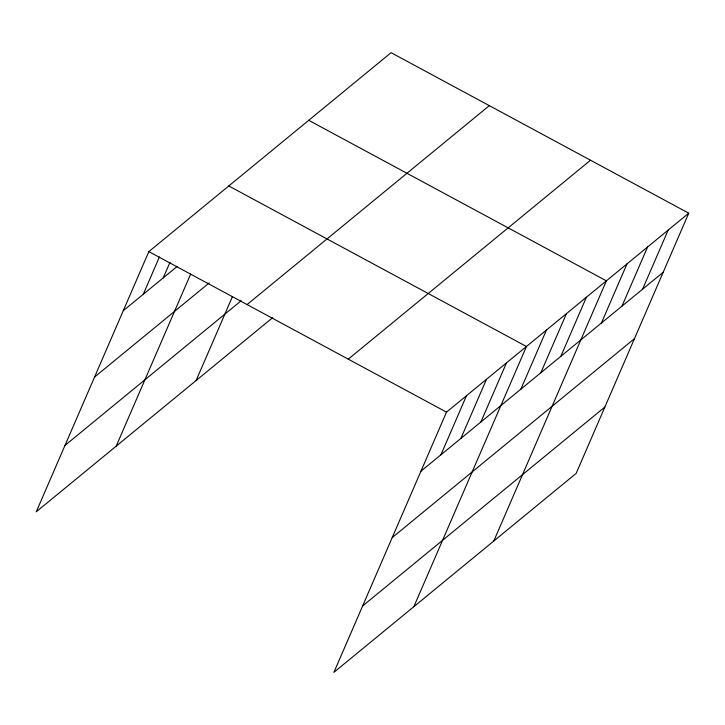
<?xml version="1.0" encoding="UTF-8"?>
<svg xmlns="http://www.w3.org/2000/svg" width="725" height="725" viewBox="0 0 725 725"><rect width="100%" height="100%" fill="white"/><g stroke="black" fill="none" stroke-linecap="round" stroke-linejoin="round"><path stroke-width="1.09" d="M688.75 213.195L446.5 412.135L333.908 672.329L576.158 473.389L688.75 213.195L391.092 52.671L148.843 251.611L36.25 511.805L272.491 317.804M143.26 294.287L159.409 256.967M163.243 277.874L169.976 262.323M116.19 446.156L190.657 274.086M196.131 380.507L232.471 296.534M440.918 454.811L466.492 395.723M460.901 438.398L486.475 379.311M480.892 421.986L506.458 362.899M413.848 606.68L526.441 346.487L228.783 185.962M520.858 389.162L546.433 330.074M540.841 372.75L566.415 313.662M560.833 356.337L586.398 297.25M493.788 541.031L606.39 280.838L308.732 120.314M601.406 323.015L626.98 263.927M621.996 306.104L647.57 247.017M642.586 289.193L668.16 230.106M123.277 310.699L177.145 266.456M94.558 377.063L209.253 282.877M64.969 445.44L241.153 300.757M247.071 304.582L489.321 105.651M348.272 359.156L590.522 160.225M420.935 471.223L663.176 272.283M392.216 537.588L634.466 338.647M362.627 605.964L604.877 407.024M148.843 251.611L446.5 412.135"/></g></svg>
